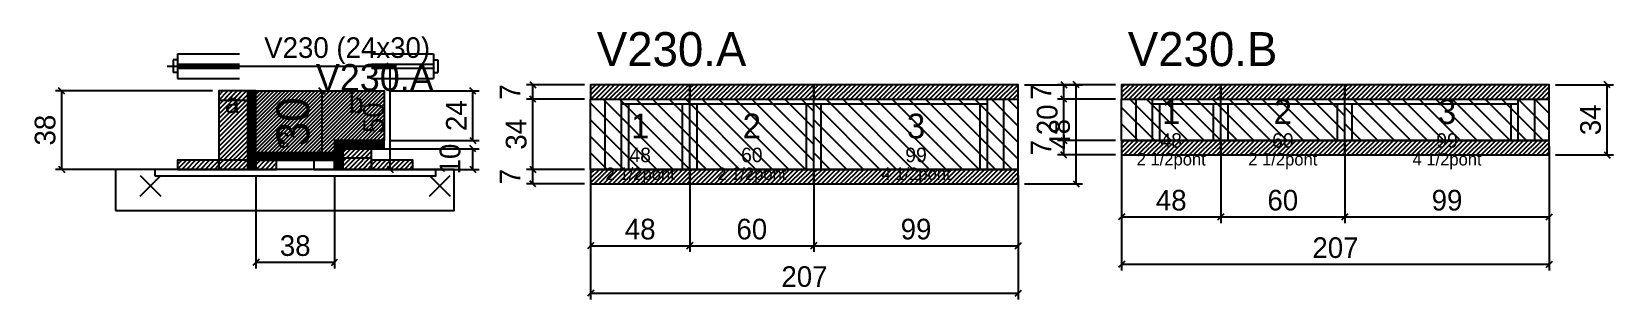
# Model space of a CAD drawing. Extents: x -69 to 697, y -97 to 33.
import ezdxf
from ezdxf.enums import TextEntityAlignment as Align

# ---------------------------------------------------------------- set-up
doc = ezdxf.new("R2010")
doc.units = 0
for name, color, linetype in [('5', 5, 'Continuous'), ('barrote', 126, 'Continuous'), ('CONCRETO', 251, 'Continuous'), ('COTA', 241, 'Continuous'), ('Cota Seção (2x)', 241, 'Continuous'), ('detalhes', 7, 'Continuous'), ('Hachura', 251, 'Continuous'), ('Madeira', 126, 'Continuous'), ('NOMENCLATURA', 7, 'Continuous'), ('Painéis', 200, 'Continuous'), ('presilha', 224, 'Continuous'), ('Reaproveitamento', 30, 'Continuous'), ('SARR_2.2x7', 40, 'Continuous'), ('SARR_3.5x7', 81, 'Continuous'), ('SCO-___-LAJ', 224, 'Continuous'), ('TENSOR', 224, 'Continuous'), ('texto', 7, 'Continuous'), ('Texto Seção', 7, 'Continuous')]:
    doc.layers.add(name, color=color, linetype=linetype)
doc.dimstyles.new('PAINEL', dxfattribs={"dimtxt": 10, "dimasz": 3, "dimexe": 3, "dimexo": 3, "dimgap": 3, "dimtad": 1, "dimblk": 'OBLIQUE', "dimblk1": 'OBLIQUE', "dimcen": 2.5, "dimclrd": 4, "dimclre": 4, "dimclrt": 240, "dimazin": 3, "dimtfac": 1, "dimtmove": 0, "dimatfit": 3})
doc.dimstyles.new('SECAO2X', dxfattribs={"dimtxt": 16, "dimasz": 3, "dimexe": 3, "dimexo": 3, "dimgap": 3, "dimtad": 1, "dimblk": 'OBLIQUE', "dimblk1": 'OBLIQUE', "dimcen": 2.5, "dimclrd": 4, "dimclre": 4, "dimclrt": 240, "dimazin": 3, "dimtfac": 1, "dimtmove": 0, "dimatfit": 3})

# ---------------------------------------------------------------- blocks, each defined once
blk = doc.blocks.new('_OBLIQUE')
at = {"color": 0, "linetype": 'BYBLOCK'}
blk.add_line((-0.5, -0.5), (0.5, 0.5), dxfattribs=at)

msp = doc.modelspace()

# ---------------------------------------------------------------- hatches: boundary and pattern name
at = {"layer": 'COTA'}
h = msp.add_hatch(dxfattribs=at)
h.set_pattern_fill('ANSI31', scale=0.4)
h.paths.add_polyline_path([(40, -26), (40, 4), (102, 4), (102, -20), (78, -20), (78, -26)])
h = msp.add_hatch(dxfattribs=at)
h.set_pattern_fill('ANSI31', scale=0.5)
h.paths.add_polyline_path([(202, 0), (250, 0), (250, 7), (202, 7)])
h = msp.add_hatch(dxfattribs=at)
h.set_pattern_fill('ANSI31', scale=0.5)
h.paths.add_polyline_path([(250, 0), (310, 0), (310, 7), (250, 7)])
h = msp.add_hatch(dxfattribs=at)
h.set_pattern_fill('ANSI31', scale=0.5)
h.paths.add_polyline_path([(310, 0), (409, 0), (409, 7), (310, 7)])
h = msp.add_hatch(dxfattribs=at)
h.set_pattern_fill('ANSI31', scale=0.5)
h.paths.add_polyline_path([(459, 0), (507, 0), (507, 7), (459, 7)])
h = msp.add_hatch(dxfattribs=at)
h.set_pattern_fill('ANSI31', scale=0.5)
h.paths.add_polyline_path([(507, 0), (567, 0), (567, 7), (507, 7)])
h = msp.add_hatch(dxfattribs=at)
h.set_pattern_fill('ANSI31', scale=0.5)
h.paths.add_polyline_path([(567, 0), (666, 0), (666, 7), (567, 7)])
h = msp.add_hatch(dxfattribs=at)
h.set_pattern_fill('ANSI31', scale=0.5)
h.paths.add_polyline_path([(459, -27), (507, -27), (507, -20), (459, -20)])
h = msp.add_hatch(dxfattribs=at)
h.set_pattern_fill('ANSI31', scale=0.5)
h.paths.add_polyline_path([(507, -27), (567, -27), (567, -20), (507, -20)])
h = msp.add_hatch(dxfattribs=at)
h.set_pattern_fill('ANSI31', scale=0.5)
h.paths.add_polyline_path([(567, -27), (666, -27), (666, -20), (567, -20)])
h = msp.add_hatch(dxfattribs=at)
h.set_pattern_fill('ANSI31', scale=0.5)
h.paths.add_polyline_path([(202, -41), (250, -41), (250, -34), (202, -34)])
h = msp.add_hatch(dxfattribs=at)
h.set_pattern_fill('ANSI31', scale=0.5)
h.paths.add_polyline_path([(250, -41), (310, -41), (310, -34), (250, -34)])
h = msp.add_hatch(dxfattribs=at)
h.set_pattern_fill('ANSI31', scale=0.5)
h.paths.add_polyline_path([(310, -41), (409, -41), (409, -34), (310, -34)])
at = {"layer": 'Hachura'}
h = msp.add_hatch(dxfattribs=at)
h.set_pattern_fill('ANSI31', scale=0.5)
h.paths.add_polyline_path([(22, -34), (36, -34), (36, 4), (22, 4)])
h = msp.add_hatch(dxfattribs=at)
h.set_pattern_fill('ANSI31', scale=0.5)
h.paths.add_polyline_path([(22, -0.4), (36, -0.4), (36, 4), (22, 4)])
h = msp.add_hatch(dxfattribs=at)
h.set_pattern_fill('SOLID')
h.paths.add_polyline_path([(36, -34), (40, -34), (40, 4), (36, 4)])
h = msp.add_hatch(dxfattribs=at)
h.set_pattern_fill('SOLID')
h.paths.add_polyline_path([(78, -24), (102, -24), (102, -20), (78, -20)])
h = msp.add_hatch(dxfattribs=at)
h.set_pattern_fill('ANSI31', scale=0.5)
h.paths.add_polyline_path([(2, -34), (22, -34), (22, -29.6), (2, -29.6)])
h = msp.add_hatch(dxfattribs=at)
h.set_pattern_fill('SOLID')
h.paths.add_polyline_path([(40, -29.6), (78, -29.6), (78, -26), (40, -26)])
h = msp.add_hatch(dxfattribs=at)
h.set_pattern_fill('ANSI31', scale=0.5)
h.paths.add_polyline_path([(40, -34), (50, -34), (50, -29.6), (40, -29.6)])
h = msp.add_hatch(dxfattribs=at)
h.set_pattern_fill('SOLID')
h.paths.add_polyline_path([(78, -34), (82, -34), (82, -24), (78, -24)])
h = msp.add_hatch(dxfattribs=at)
h.set_pattern_fill('ANSI31', scale=0.5)
h.paths.add_polyline_path([(82, -34), (96, -34), (96, -24), (82, -24)])
h = msp.add_hatch(dxfattribs=at)
h.set_pattern_fill('ANSI31', scale=0.5)
h.paths.add_polyline_path([(82, -28.4), (96, -28.4), (96, -24), (82, -24)])
h = msp.add_hatch(dxfattribs=at)
h.set_pattern_fill('ANSI31', scale=0.5)
h.paths.add_polyline_path([(96, -34), (116, -34), (116, -29.6), (96, -29.6)])

# ---------------------------------------------------------------- linework, layer by layer
for p, q in [((0, 19), (0, 13)), ((2, 19), (0, 19)), ((2, 22), (32, 22)), ((2, 22), (2, 10)), ((2, 17), (32, 17)), ((96, 22), (126, 22)), ((96, 17), (126, 17)), ((126, 22), (126, 10)), ((126, 19), (128, 19)), ((128, 19), (128, 13)), ((2, 13), (0, 13)), ((2, 15), (32, 15)), ((2, 10), (32, 10)), ((96, 15), (126, 15)), ((96, 10), (126, 10)), ((126, 13), (128, 13))]:
    msp.add_line(p, q)
at = {"layer": 'barrote'}
msp.add_lwpolyline([(-28, -54), (136, -54), (136, -34), (-28, -34)], close=True, dxfattribs=at)
at = {"layer": 'CONCRETO'}
msp.add_lwpolyline([(40, -26), (40, 4), (102, 4), (102, -20), (78, -20), (78, -26)], close=True, dxfattribs=at)
at = {"layer": 'Madeira'}
for points in [[(22, -34), (36, -34), (36, 4), (22, 4)], [(22, -0.4), (36, -0.4), (36, 4), (22, 4)], [(2, -34), (22, -34), (22, -29.6), (2, -29.6)], [(22, -34), (36, -34), (36, -29.6), (22, -29.6)], [(40, -34), (50, -34), (50, -29.6), (40, -29.6)], [(68, -34), (78, -34), (78, -29.6), (68, -29.6)], [(82, -34), (96, -34), (96, -24), (82, -24)], [(82, -28.4), (96, -28.4), (96, -24), (82, -24)], [(96, -34), (116, -34), (116, -29.6), (96, -29.6)]]:
    msp.add_lwpolyline(points, close=True, dxfattribs=at)
at = {"layer": 'Painéis'}
for p, q in [((202, 0), (250, 0)), ((202, -34), (202, 0)), ((250, -34), (250, 0)), ((250, -34), (250, 0)), ((250, 0), (310, 0)), ((250, -34), (250, 0)), ((310, -34), (310, 0)), ((310, -34), (310, 0)), ((310, 0), (409, 0)), ((310, -34), (310, 0)), ((409, -34), (409, 0)), ((459, 0), (507, 0)), ((459, -20), (459, 0)), ((507, -20), (507, 0)), ((507, -20), (507, 0)), ((507, 0), (567, 0)), ((507, -20), (507, 0)), ((567, -20), (567, 0)), ((567, -20), (567, 0)), ((567, 0), (666, 0)), ((567, -20), (567, 0)), ((666, -20), (666, 0)), ((459, -20), (507, -20)), ((507, -20), (567, -20)), ((567, -20), (666, -20)), ((202, -34), (250, -34)), ((250, -34), (310, -34)), ((310, -34), (409, -34))]:
    msp.add_line(p, q, dxfattribs=at)
for points in [[(36, -34), (40, -34), (40, 4), (36, 4)], [(78, -24), (102, -24), (102, -20), (78, -20)], [(40, -29.6), (78, -29.6), (78, -26), (40, -26)], [(78, -34), (82, -34), (82, -24), (78, -24)]]:
    msp.add_lwpolyline(points, close=True, dxfattribs=at)
at = {"layer": 'presilha'}
for p, q in [((-16, -47), (-6, -37)), ((-16, -37), (-6, -47)), ((124, -47), (134, -37)), ((124, -37), (134, -47))]:
    msp.add_line(p, q, dxfattribs=at)
at = {"layer": 'Reaproveitamento', "color": 30}
for p, q in [((242, -34), (208, 0)), ((250, -34), (216, 0)), ((250, -26), (224, 0)), ((250, -18), (232, 0)), ((250, -10), (240, 0)), ((250, -2), (248, 0)), ((290, -34), (256, 0)), ((298, -34), (264, 0)), ((306, -34), (272, 0)), ((310, -30), (280, 0)), ((310, -22), (288, 0)), ((310, -14), (296, 0)), ((310, -6), (304, 0)), ((350, -34), (316, 0)), ((358, -34), (324, 0)), ((366, -34), (332, 0)), ((374, -34), (340, 0)), ((382, -34), (348, 0)), ((390, -34), (356, 0)), ((398, -34), (364, 0)), ((406, -34), (372, 0)), ((409, -29), (380, 0)), ((409, -21), (388, 0)), ((409, -13), (396, 0)), ((409, -5), (404, 0)), ((483, -20), (463, 0)), ((491, -20), (471, 0)), ((499, -20), (479, 0)), ((507, -20), (487, 0)), ((507, -12), (495, 0)), ((507, -4), (503, 0)), ((531, -20), (511, 0)), ((539, -20), (519, 0)), ((547, -20), (527, 0)), ((555, -20), (535, 0)), ((563, -20), (543, 0)), ((567, -16), (551, 0)), ((567, -8), (559, 0)), ((567, 0), (567, 0)), ((591, -20), (571, 0)), ((599, -20), (579, 0)), ((607, -20), (587, 0)), ((615, -20), (595, 0)), ((623, -20), (603, 0)), ((631, -20), (611, 0)), ((639, -20), (619, 0)), ((647, -20), (627, 0)), ((655, -20), (635, 0)), ((663, -20), (643, 0)), ((666, -15), (651, 0)), ((666, -7), (659, 0)), ((234, -34), (202, -2)), ((282, -34), (250, -2)), ((342, -34), (310, -2)), ((475, -20), (459, -4)), ((523, -20), (507, -4)), ((583, -20), (567, -4)), ((226, -34), (202, -10)), ((274, -34), (250, -10)), ((334, -34), (310, -10)), ((467, -20), (459, -12)), ((515, -20), (507, -12)), ((575, -20), (567, -12)), ((218, -34), (202, -18)), ((266, -34), (250, -18)), ((326, -34), (310, -18)), ((459, -20), (459, -20)), ((507, -20), (507, -20)), ((567, -20), (567, -20)), ((210, -34), (202, -26)), ((258, -34), (250, -26)), ((318, -34), (310, -26)), ((202, -34), (202, -34)), ((250, -34), (250, -34)), ((310, -34), (310, -34))]:
    msp.add_line(p, q, dxfattribs=at)
at = {"layer": 'SARR_2.2x7'}
for p, q in [((209, -34), (209, 0)), ((402, -34), (402, 0)), ((466, -20), (466, 0)), ((659, -20), (659, 0)), ((217, -2.2), (250, -2.2)), ((250, -2.2), (310, -2.2)), ((310, -2.2), (394, -2.2)), ((474, -2.2), (507, -2.2)), ((507, -2.2), (567, -2.2)), ((567, -2.2), (651, -2.2))]:
    msp.add_line(p, q, dxfattribs=at)
at = {"layer": 'SARR_3.5x7'}
for p, q in [((217, -34), (217, 0)), ((250, -34), (250, 0)), ((250, -34), (250, 0)), ((310, -34), (310, 0)), ((310, -34), (310, 0)), ((394, -34), (394, 0)), ((474, -20), (474, 0)), ((507, -20), (507, 0)), ((507, -20), (507, 0)), ((567, -20), (567, 0)), ((567, -20), (567, 0)), ((651, -20), (651, 0)), ((220.5, -34), (220.5, -2.2)), ((246.5, -34), (246.5, -2.2)), ((253.5, -34), (253.5, -2.2)), ((306.5, -34), (306.5, -2.2)), ((313.5, -34), (313.5, -2.2)), ((390.5, -34), (390.5, -2.2)), ((477.5, -20), (477.5, -2.2)), ((503.5, -20), (503.5, -2.2)), ((510.5, -20), (510.5, -2.2)), ((563.5, -20), (563.5, -2.2)), ((570.5, -20), (570.5, -2.2)), ((647.5, -20), (647.5, -2.2)), ((474, -20), (477.5, -20)), ((503.5, -20), (507, -20)), ((507, -20), (510.5, -20)), ((563.5, -20), (567, -20)), ((567, -20), (570.5, -20)), ((647.5, -20), (651, -20)), ((217, -34), (220.5, -34)), ((246.5, -34), (250, -34)), ((250, -34), (253.5, -34)), ((306.5, -34), (310, -34)), ((310, -34), (313.5, -34)), ((390.5, -34), (394, -34))]:
    msp.add_line(p, q, dxfattribs=at)
at = {"layer": 'SCO-___-LAJ'}
for points in [[(202, 0), (250, 0), (250, 7), (202, 7)], [(250, 0), (310, 0), (310, 7), (250, 7)], [(310, 0), (409, 0), (409, 7), (310, 7)], [(459, 0), (507, 0), (507, 7), (459, 7)], [(507, 0), (567, 0), (567, 7), (507, 7)], [(567, 0), (666, 0), (666, 7), (567, 7)], [(459, -27), (507, -27), (507, -20), (459, -20)], [(507, -27), (567, -27), (567, -20), (507, -20)], [(567, -27), (666, -27), (666, -20), (567, -20)], [(-9, -37.2), (127, -37.2), (127, -34), (-9, -34)], [(202, -41), (250, -41), (250, -34), (202, -34)], [(250, -41), (310, -41), (310, -34), (250, -34)], [(310, -41), (409, -41), (409, -34), (310, -34)]]:
    msp.add_lwpolyline(points, close=True, dxfattribs=at)
at = {"layer": 'TENSOR'}
msp.add_line((-3, 16), (100, 16), dxfattribs=at)

# ---------------------------------------------------------------- texts
at = {"layer": '5'}
for s, height, p in [('1', 12, (483, -6)), ('2', 12, (537, -6)), ('3', 12, (616.5, -6)), ('1', 12, (226, -13)), ('2', 12, (280, -13)), ('3', 12, (359.5, -13)), ('48', 7, (483, -20)), ('60', 7, (537, -20)), ('99', 7, (616.5, -20)), ('48', 7, (226, -27)), ('60', 7, (280, -27)), ('99', 7, (359.5, -27))]:
    msp.add_text(s, height=height, dxfattribs=at).set_placement(p, align=Align.MIDDLE_CENTER)
at = {"layer": 'detalhes'}
for s, p in [('a', (25, -6.7)), ('b', (85, -6.7)), ('c', (50, -23.5))]:
    msp.add_text(s, height=9.6, dxfattribs=at).set_placement(p)
at = {"layer": 'NOMENCLATURA'}
for s, p in [('V230.A', (205, 16)), ('V230.B', (462, 16))]:
    msp.add_text(s, height=16.5, dxfattribs=at).set_placement(p)
at = {"layer": 'texto', "char_height": 6, "attachment_point": 5}
for s, insert in [('2 1/2pont', (483, -30)), ('2 1/2pont', (537, -30)), ('4 1/2pont', (616.5, -30)), ('2 1/2pont', (226, -37)), ('2 1/2pont', (280, -37)), ('4 1/2pont', (359.5, -37))]:
    msp.add_mtext(s, dxfattribs=dict(at, insert=insert))
at = {"layer": 'Texto Seção'}
for s, height, p in [('V230 (24x30)', 10, (44, 20)), ('V230.A', 13, (69, 4))]:
    msp.add_text(s, height=height, dxfattribs=at).set_placement(p)

# ---------------------------------------------------------------- dimensions: what is measured, and where the dimension line sits
at = {"layer": 'COTA'}
for base, p1, p2 in [((105, -34), (96, -34), (96, 16)), ((174, 0), (202, 0), (202, 7)), ((437, -41), (409, -41), (409, 7)), ((431, 0), (459, 0), (459, 7)), ((694, -27), (666, -27), (666, 7)), ((-54, -34), (2, -34), (22, 4)), ((145, -20), (102, -20), (102, 4)), ((174, -34), (202, -34), (202, 0)), ((431, -20), (459, -20), (459, 0)), ((145, -34), (96, -34), (96, -24)), ((431, -27), (459, -27), (459, -20)), ((174, -41), (202, -41), (202, -34))]:
    msp.add_linear_dim(base=base, p1=p1, p2=p2, angle=90, dimstyle='PAINEL', dxfattribs=at).render()
for base, p1, p2 in [((459, -57), (459, -20), (507, -20)), ((459, -80), (459, -20), (666, -20)), ((507, -57), (507, -20), (567, -20)), ((567, -57), (567, -20), (666, -20)), ((40, -79), (40, -34), (78, -34)), ((202, -71), (202, -34), (250, -34)), ((202, -94), (202, -34), (409, -34)), ((250, -71), (250, -34), (310, -34)), ((310, -71), (310, -34), (409, -34))]:
    msp.add_linear_dim(base=base, p1=p1, p2=p2, dimstyle='PAINEL', dxfattribs=at).render()
at = {"layer": 'Cota Seção (2x)'}
msp.add_linear_dim(base=(72, -26), p1=(40, -26), p2=(40, 4), angle=90, dimstyle='SECAO2X', dxfattribs=at).render()

doc.saveas('drawing.dxf')
